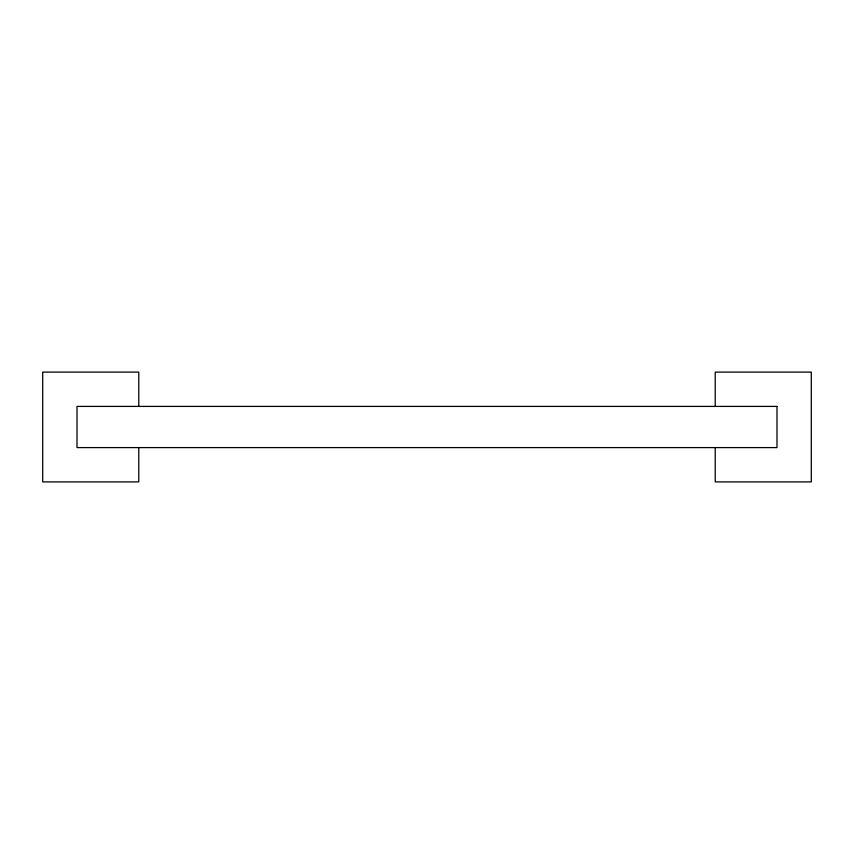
<?xml version="1.0" encoding="UTF-8"?>
<svg xmlns="http://www.w3.org/2000/svg" width="854" height="854" viewBox="0 0 854 854"><rect width="100%" height="100%" fill="white"/><g stroke="black" fill="none" stroke-linecap="round" stroke-linejoin="round"><path stroke-width="1.28" d="M715.225 406.408L715.225 372.098L811.3 372.098L811.3 481.902L715.225 481.902L715.225 447.592M138.775 406.408L138.775 372.098L42.7 372.098L42.7 481.902L138.775 481.902L138.775 447.592M776.991 406.408L77.009 406.408L77.009 447.592L776.991 447.592L776.991 406.408"/></g></svg>
